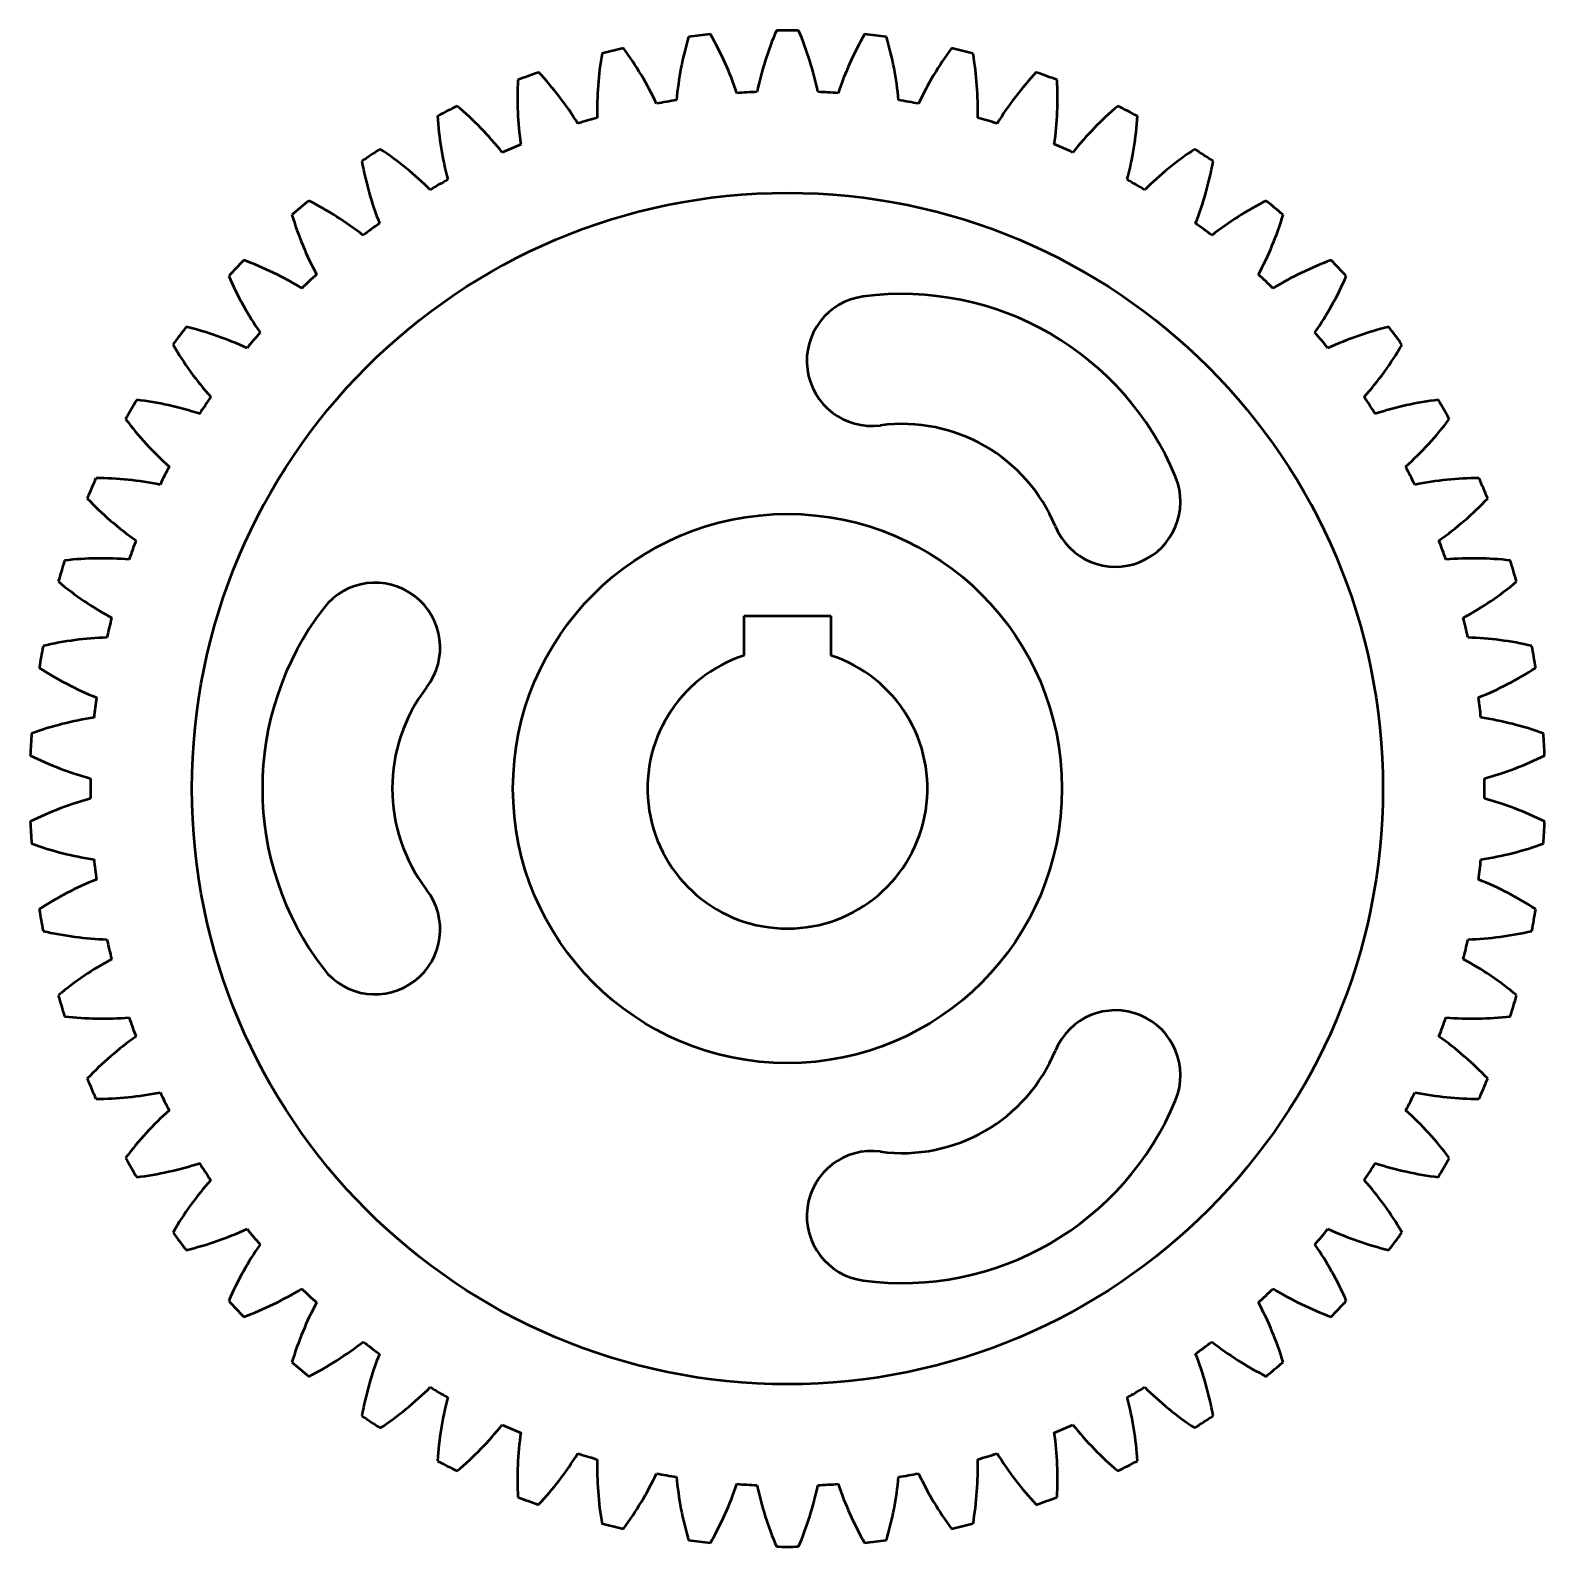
# Model space of a CAD drawing. Header units: millimetres. Extents: x 28 to 168, y 250 to 390.
import ezdxf

# ---------------------------------------------------------------- set-up
doc = ezdxf.new("R2010")
doc.units = ezdxf.units.MM
doc.layers.add('Visible (ISO)', color=7, linetype='Continuous', lineweight=50)

msp = doc.modelspace()

# ---------------------------------------------------------------- linework, layer by layer
at = {"layer": 'Visible (ISO)'}
for p, q in [((94.13, 332.22), (94.13, 335.86)), ((94.13, 335.86), (102.13, 335.86)), ((102.13, 335.86), (102.13, 332.22))]:
    msp.add_line(p, q, dxfattribs=at)
for radius in [55, 25.35]:
    msp.add_circle((98.13, 319.93), radius, dxfattribs=at)
for centre, radius, start, end in [((118.41, 380.68), 30.66, 163.5995, 174.7451), ((98.13, 319.93), 70, 95.8333, 97.5), ((64.4, 374.36), 30.66, 18.5882, 29.7338), ((125.32, 377.91), 30.66, 156.9328, 168.0785), ((98.13, 319.93), 70, 89.1667, 90.8333), ((70.95, 377.91), 30.66, 11.9215, 23.0672), ((131.87, 374.36), 30.66, 150.2662, 161.4118), ((98.13, 319.93), 70, 82.5, 84.1667), ((77.86, 380.68), 30.66, 5.2549, 16.4005), ((111.22, 382.62), 30.66, 170.2662, 181.4118), ((98.13, 319.93), 70, 102.5, 104.1667), ((58.31, 370.08), 30.66, 25.2549, 36.4005), ((137.96, 370.08), 30.66, 143.5995, 154.7451), ((98.13, 319.93), 70, 75.8333, 77.5), ((85.05, 382.62), 30.66, 358.5882, 9.7338), ((103.85, 383.72), 30.66, 176.9328, 188.0785), ((98.13, 319.93), 70, 109.1667, 110.8333), ((52.75, 365.12), 30.66, 31.9215, 43.0672), ((143.51, 365.12), 30.66, 136.9328, 148.0785), ((98.13, 319.93), 70, 69.1667, 70.8333), ((92.42, 383.72), 30.66, 351.9215, 3.0672), ((98.13, 319.93), 64.38, 92.5, 94.1667), ((98.13, 319.93), 64.38, 85.8333, 87.5), ((98.13, 319.93), 70, 115.8333, 117.5), ((47.82, 359.54), 30.66, 38.5882, 49.7338), ((98.13, 319.93), 64.38, 99.1667, 100.8333), ((98.13, 319.93), 64.38, 79.1667, 80.8333), ((148.45, 359.54), 30.66, 130.2662, 141.4118), ((98.13, 319.93), 70, 62.5, 64.1667), ((96.41, 383.95), 30.66, 183.5995, 194.7451), ((98.13, 319.93), 64.38, 105.8333, 107.5), ((98.13, 319.93), 64.38, 72.5, 74.1667), ((99.86, 383.95), 30.66, 345.2549, 356.4005), ((98.13, 319.93), 64.37, 112.5, 114.1667), ((98.13, 319.93), 64.38, 65.8333, 67.5), ((98.13, 319.93), 70, 122.5, 124.1667), ((43.56, 353.43), 30.66, 45.2549, 56.4005), ((152.71, 353.43), 30.66, 123.5995, 134.7451), ((98.13, 319.93), 70, 55.8333, 57.5), ((88.99, 383.31), 30.66, 190.2662, 201.4118), ((107.28, 383.31), 30.66, 338.5882, 349.7338), ((98.13, 319.93), 64.38, 119.1667, 120.8333), ((98.13, 319.93), 64.38, 59.1667, 60.8333), ((98.13, 319.93), 70, 129.1667, 130.8333), ((40.04, 346.87), 30.66, 51.9215, 63.0672), ((156.23, 346.87), 30.66, 116.9328, 128.0785), ((98.13, 319.93), 70, 49.1667, 50.8333), ((81.69, 381.82), 30.66, 196.9328, 208.0785), ((114.58, 381.82), 30.66, 331.9215, 343.0672), ((98.13, 319.93), 64.38, 125.8333, 127.5), ((98.13, 319.93), 64.38, 52.5, 54.1667), ((98.13, 319.93), 70, 135.8333, 137.5), ((37.3, 339.95), 30.66, 58.5882, 69.7338), ((158.96, 339.95), 30.66, 110.2662, 121.4118), ((98.13, 319.93), 70, 42.5, 44.1667), ((74.62, 379.5), 30.66, 203.5995, 214.7451), ((98.13, 319.93), 64.38, 132.5, 134.1667), ((98.13, 319.93), 64.38, 45.8333, 47.5), ((121.65, 379.5), 30.66, 325.2549, 336.4005), ((108.72, 338.27), 27.32, 22.4324, 97.5676), ((105.92, 359.41), 6, 97.5676, 277.5676), ((98.13, 319.93), 70, 142.5, 144.1667), ((35.39, 332.75), 30.66, 65.2549, 76.4005), ((98.13, 319.93), 64.38, 139.1667, 140.8333), ((98.13, 319.93), 64.38, 39.1667, 40.8333), ((160.88, 332.75), 30.66, 103.5995, 114.7451), ((98.13, 319.93), 70, 35.8333, 37.5), ((67.86, 376.36), 30.66, 210.2662, 221.4118), ((128.41, 376.36), 30.66, 318.5882, 329.7338), ((98.13, 319.93), 70, 149.1667, 150.8333), ((34.33, 325.38), 30.66, 71.9215, 83.0672), ((98.13, 319.93), 64.38, 145.8333, 147.5), ((98.13, 319.93), 64.38, 32.5, 34.1667), ((161.94, 325.38), 30.66, 96.9328, 108.0785), ((98.13, 319.93), 70, 29.1667, 30.8333), ((61.51, 372.47), 30.66, 216.9328, 228.0785), ((108.72, 338.27), 15.32, 22.4324, 97.5676), ((134.75, 372.47), 30.66, 311.9215, 323.0672), ((98.13, 319.93), 64.38, 152.5, 154.1667), ((128.43, 346.41), 6, 202.4324, 22.4324), ((98.13, 319.93), 64.37, 25.8333, 27.5), ((98.13, 319.93), 70, 155.8333, 157.5), ((34.13, 317.93), 30.66, 78.5882, 89.7338), ((162.14, 317.93), 30.66, 90.2662, 101.4118), ((98.13, 319.93), 70, 22.5, 24.1667), ((55.66, 367.86), 30.66, 223.5995, 234.7451), ((140.6, 367.86), 30.66, 305.2549, 316.4005), ((98.13, 319.93), 64.38, 159.1667, 160.8333), ((98.13, 319.93), 64.38, 19.1667, 20.8333), ((98.13, 319.93), 70, 162.5, 164.1667), ((34.79, 310.52), 30.66, 85.2549, 96.4005), ((161.48, 310.52), 30.66, 83.5995, 94.7451), ((98.13, 319.93), 70, 15.8333, 17.5), ((50.39, 362.61), 30.66, 230.2662, 241.4118), ((60.05, 332.93), 6, 322.4324, 142.4324), ((145.88, 362.61), 30.66, 298.5882, 309.7338), ((76.95, 319.93), 27.32, 142.4324, 217.5676), ((98.13, 319.93), 64.38, 165.8333, 167.5), ((98.13, 319.93), 64.38, 12.5, 14.1667), ((36.31, 303.23), 30.66, 91.9215, 103.0672), ((159.95, 303.23), 30.66, 76.9328, 88.0785), ((98.13, 319.93), 70, 169.1667, 170.8333), ((98.13, 319.93), 12.93, 108.0278, 71.9722), ((98.13, 319.93), 70, 9.1667, 10.8333), ((45.75, 356.78), 30.66, 236.9328, 248.0785), ((150.51, 356.78), 30.66, 291.9215, 303.0672), ((76.95, 319.93), 15.32, 142.4324, 217.5676), ((98.13, 319.93), 64.38, 172.5, 174.1667), ((98.13, 319.93), 64.38, 5.8333, 7.5), ((38.67, 296.16), 30.66, 98.5882, 109.7338), ((157.6, 296.16), 30.66, 70.2662, 81.4118), ((98.13, 319.93), 70, 175.8333, 177.5), ((98.13, 319.93), 70, 2.5, 4.1667), ((41.83, 350.45), 30.66, 243.5995, 254.7451), ((154.44, 350.45), 30.66, 285.2549, 296.4005), ((98.13, 319.93), 64.38, 179.1667, 180.8333), ((98.13, 319.93), 64.38, 359.1667, 0.8333), ((41.83, 289.42), 30.66, 105.2549, 116.4005), ((154.44, 289.42), 30.66, 63.5995, 74.7451), ((98.13, 319.93), 70, 182.5, 184.1667), ((98.13, 319.93), 70, 355.8333, 357.5), ((38.67, 343.7), 30.66, 250.2662, 261.4118), ((157.6, 343.7), 30.66, 278.5882, 289.7338), ((98.13, 319.93), 64.38, 185.8333, 187.5), ((98.13, 319.93), 64.38, 352.5, 354.1667), ((45.75, 283.09), 30.66, 111.9215, 123.0672), ((150.51, 283.09), 30.66, 56.9328, 68.0785), ((60.05, 306.93), 6, 217.5676, 37.5676), ((98.13, 319.93), 70, 189.1667, 190.8333), ((98.13, 319.93), 70, 349.1667, 350.8333), ((36.31, 336.64), 30.66, 256.9328, 268.0785), ((159.95, 336.64), 30.66, 271.9215, 283.0672), ((98.13, 319.93), 64.38, 192.5, 194.1667), ((98.13, 319.93), 64.38, 345.8333, 347.5), ((50.39, 277.26), 30.66, 118.5882, 129.7338), ((145.88, 277.26), 30.66, 50.2662, 61.4118), ((98.13, 319.93), 70, 195.8333, 197.5), ((98.13, 319.93), 70, 342.5, 344.1667), ((34.79, 329.35), 30.66, 263.5995, 274.7451), ((98.13, 319.93), 64.38, 199.1667, 200.8333), ((128.43, 293.45), 6, 337.5676, 157.5676), ((98.13, 319.93), 64.38, 339.1667, 340.8333), ((161.48, 329.35), 30.66, 265.2549, 276.4005), ((55.66, 272), 30.66, 125.2549, 136.4005), ((140.6, 272), 30.66, 43.5995, 54.7451), ((108.72, 301.59), 15.32, 262.4324, 337.5676), ((98.13, 319.93), 70, 202.5, 204.1667), ((98.13, 319.93), 70, 335.8333, 337.5), ((34.13, 321.93), 30.66, 270.2662, 281.4118), ((98.13, 319.93), 64.37, 205.8333, 207.5), ((98.13, 319.93), 64.38, 332.5, 334.1667), ((162.14, 321.93), 30.66, 258.5882, 269.7338), ((61.51, 267.4), 30.66, 131.9215, 143.0672), ((108.72, 301.59), 27.32, 262.4324, 337.5676), ((134.75, 267.4), 30.66, 36.9328, 48.0785), ((98.13, 319.93), 70, 209.1667, 210.8333), ((105.92, 280.46), 6, 82.4324, 262.4324), ((98.13, 319.93), 70, 329.1667, 330.8333), ((34.33, 314.49), 30.66, 276.9328, 288.0785), ((98.13, 319.93), 64.38, 212.5, 214.1667), ((98.13, 319.93), 64.38, 325.8333, 327.5), ((161.94, 314.49), 30.66, 251.9215, 263.0672), ((67.86, 263.5), 30.66, 138.5882, 149.7338), ((128.41, 263.5), 30.66, 30.2662, 41.4118), ((98.13, 319.93), 70, 215.8333, 217.5), ((35.39, 307.12), 30.66, 283.5995, 294.7451), ((98.13, 319.93), 64.38, 219.1667, 220.8333), ((98.13, 319.93), 64.38, 319.1667, 320.8333), ((160.88, 307.12), 30.66, 245.2549, 256.4005), ((98.13, 319.93), 70, 322.5, 324.1667), ((74.62, 260.37), 30.66, 145.2549, 156.4005), ((121.65, 260.37), 30.66, 23.5995, 34.7451), ((37.3, 299.92), 30.66, 290.2662, 301.4118), ((98.13, 319.93), 64.38, 225.8333, 227.5), ((98.13, 319.93), 64.38, 312.5, 314.1667), ((158.96, 299.92), 30.66, 238.5882, 249.7338), ((98.13, 319.93), 70, 222.5, 224.1667), ((81.69, 258.04), 30.66, 151.9215, 163.0672), ((114.58, 258.04), 30.66, 16.9328, 28.0785), ((98.13, 319.93), 70, 315.8333, 317.5), ((40.04, 292.99), 30.66, 296.9328, 308.0785), ((98.13, 319.93), 64.38, 232.5, 234.1667), ((98.13, 319.93), 64.38, 305.8333, 307.5), ((156.23, 292.99), 30.66, 231.9215, 243.0672), ((88.99, 256.55), 30.66, 158.5882, 169.7338), ((107.28, 256.55), 30.66, 10.2662, 21.4118), ((98.13, 319.93), 70, 229.1667, 230.8333), ((98.13, 319.93), 70, 309.1667, 310.8333), ((43.56, 286.43), 30.66, 303.5995, 314.7451), ((98.13, 319.93), 64.38, 239.1667, 240.8333), ((98.13, 319.93), 64.38, 299.1667, 300.8333), ((152.71, 286.43), 30.66, 225.2549, 236.4005), ((96.41, 255.92), 30.66, 165.2549, 176.4005), ((99.86, 255.92), 30.66, 3.5995, 14.7451), ((98.13, 319.93), 70, 235.8333, 237.5), ((98.13, 319.93), 70, 302.5, 304.1667), ((47.82, 280.32), 30.66, 310.2662, 321.4118), ((98.13, 319.93), 64.38, 245.8333, 247.5), ((103.85, 256.15), 30.66, 171.9215, 183.0672), ((98.13, 319.93), 64.38, 292.5, 294.1667), ((92.42, 256.15), 30.66, 356.9328, 8.0785), ((148.45, 280.32), 30.66, 218.5882, 229.7338), ((98.13, 319.93), 70, 242.5, 244.1667), ((52.75, 274.75), 30.66, 316.9328, 328.0785), ((98.13, 319.93), 64.38, 252.5, 254.1667), ((111.22, 257.24), 30.66, 178.5882, 189.7338), ((85.05, 257.24), 30.66, 350.2662, 1.4118), ((98.13, 319.93), 64.38, 285.8333, 287.5), ((143.51, 274.75), 30.66, 211.9215, 223.0672), ((98.13, 319.93), 70, 295.8333, 297.5), ((58.31, 269.78), 30.66, 323.5995, 334.7451), ((98.13, 319.93), 64.38, 259.1667, 260.8333), ((118.41, 259.19), 30.66, 185.2549, 196.4005), ((77.86, 259.19), 30.66, 343.5995, 354.7451), ((98.13, 319.93), 64.38, 279.1667, 280.8333), ((137.96, 269.78), 30.66, 205.2549, 216.4005), ((64.4, 265.5), 30.66, 330.2662, 341.4118), ((98.13, 319.93), 64.38, 265.8333, 267.5), ((125.32, 261.95), 30.66, 191.9215, 203.0672), ((70.95, 261.95), 30.66, 336.9328, 348.0785), ((98.13, 319.93), 64.38, 272.5, 274.1667), ((131.87, 265.5), 30.66, 198.5882, 209.7338), ((98.13, 319.93), 70, 249.1667, 250.8333), ((98.13, 319.93), 70, 289.1667, 290.8333), ((98.13, 319.93), 70, 255.8333, 257.5), ((98.13, 319.93), 70, 282.5, 284.1667), ((98.13, 319.93), 70, 262.5, 264.1667), ((98.13, 319.93), 70, 269.1667, 270.8333), ((98.13, 319.93), 70, 275.8333, 277.5)]:
    msp.add_arc(centre, radius, start, end, dxfattribs=at)

doc.saveas('drawing.dxf')
